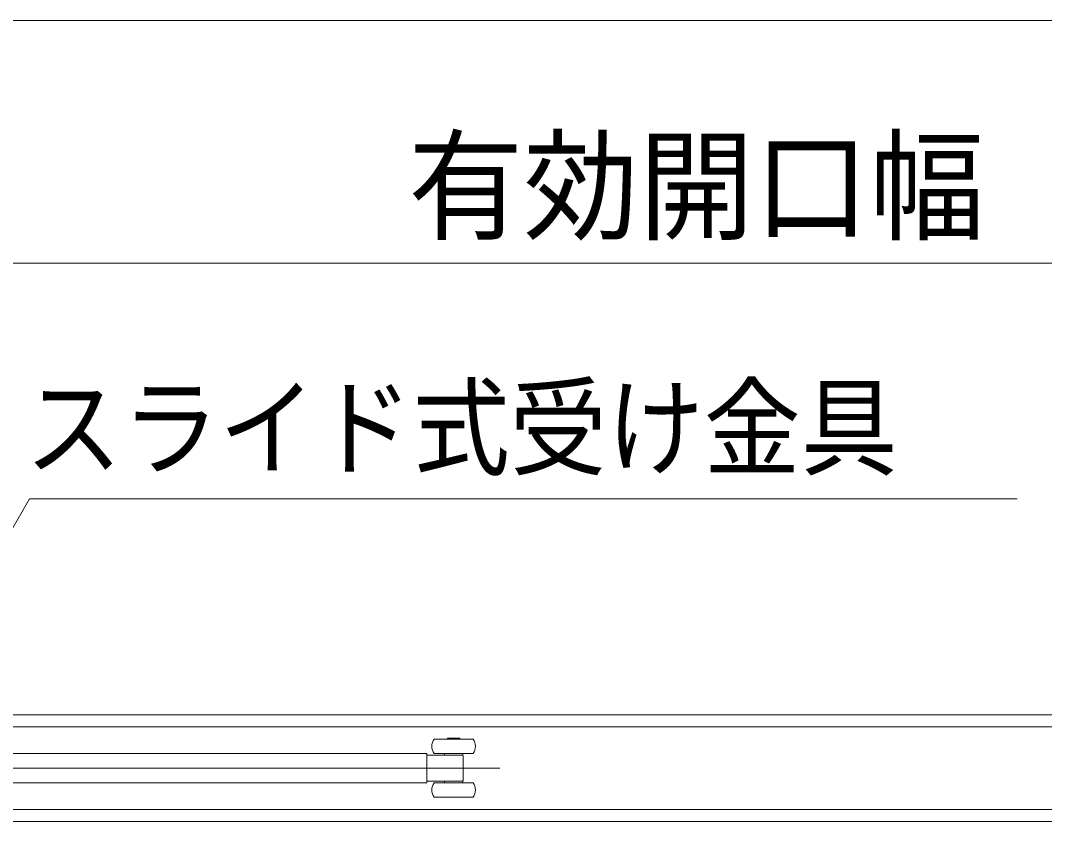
# Model space of a CAD drawing. Units: millimetres, scale not verified. Extents: x -6062 to 6062, y -3045 to 3045.
# Drawn here: x -4272.2 to -3850.2, y 1255.8 to 1586 of the extents above; entities that cross this region are included whole.
import ezdxf
from ezdxf.enums import TextEntityAlignment as Align

# ---------------------------------------------------------------- set-up
doc = ezdxf.new("R2010")
doc.units = ezdxf.units.MM
doc.header["$LTSCALE"] = 20
for name, color, linetype, lineweight in [('0-0_2寸法-1', 7, 'Continuous', 9), ('0-3_2寸法-3', 7, 'Continuous', 9), ('0-4_3一般', 7, 'Continuous', 9)]:
    doc.layers.add(name, color=color, linetype=linetype, lineweight=lineweight)
doc.styles.add('ＭＳ ゴシック', font='')
doc.styles.add('ＭＳ Ｐゴシック', font='')
doc.styles.get('ＭＳ ゴシック').set_extended_font_data('MS Gothic')
doc.styles.get('ＭＳ Ｐゴシック').set_extended_font_data('MS PGothic')

# ---------------------------------------------------------------- blocks, each defined once
blk = doc.blocks.new('グループ-30')
at = {"layer": '0-4_3一般'}
for p, q in [((-30318, 25896.9), (-53682, 25896.9)), ((-46174, 25796.9), (-46174, 25804.9)), ((-46174, 25804.9), (-46074, 25804.9)), ((-46074, 25804.9), (-46074, 25796.9)), ((-49810, 25676.9), (-46364, 25676.9)), ((-46344, 25676.9), (-46364, 25676.9)), ((-46344, 25660.2), (-46344, 25676.9)), ((-46124, 25662.9), (-46344, 25662.9)), ((-46344, 25660.2), (-46344, 25642.9)), ((-46199, 25662.9), (-46199, 25676.9)), ((-46069.9, 25662.9), (-46124, 25662.9)), ((-46049, 25676.9), (-46049, 25662.9)), ((-46344, 25470.9), (-46344, 25642.9)), ((-46044, 25645.5), (-46044, 25645.3)), ((-46044, 25468.4), (-46044, 25645.3)), ((-53862, 25556.9), (-45742, 25556.9)), ((-46364, 25436.9), (-49810, 25436.9)), ((-46364, 25436.9), (-46344, 25436.9)), ((-46344, 25470.9), (-46344, 25453.6)), ((-46344, 25436.9), (-46344, 25453.6)), ((-46344, 25450.9), (-46124, 25450.9)), ((-45964, 25436.9), (-46284, 25436.9)), ((-46199, 25436.9), (-46199, 25450.9)), ((-46124, 25450.9), (-46069.9, 25450.9)), ((-46069.9, 25450.9), (-46055.2, 25450.9)), ((-46055.2, 25450.9), (-46049, 25450.9)), ((-46049, 25450.9), (-46049, 25436.9)), ((-46044, 25464.9), (-46044, 25465)), ((-45964, 25316.9), (-46284, 25316.9)), ((-53682, 25216.9), (-30318, 25216.9)), ((-6330, 25116.9), (-53990, 25116.9))]:
    blk.add_line(p, q, dxfattribs=at)
for points in [[(-6330, 25116.9), (-6330, 25996.9), (-53990, 25996.9), (-53990, 25116.9)], [(-46284, 25796.9), (-46238.8, 25796.9), (-45964, 25796.9)], [(-46284, 25676.9), (-46238.8, 25676.9), (-45964, 25676.9)], [(-46049, 25662.9), (-46055.2, 25662.9), (-46069.9, 25662.9)], [(-46044, 25648.9), (-46044, 25649), (-46044, 25649), (-46044, 25649.1), (-46044, 25649.1), (-46044, 25649.2), (-46044, 25649.2), (-46044, 25649.2), (-46044, 25649.2), (-46044, 25649.2), (-46044, 25649.2), (-46044, 25649.2), (-46044, 25649.1), (-46044, 25649.1), (-46044, 25649), (-46044, 25648.9), (-46044, 25648.9), (-46044, 25648.8), (-46044, 25648.7), (-46044, 25648.5), (-46044, 25648.4), (-46044, 25648.3), (-46044, 25648.1), (-46044, 25648), (-46044, 25647.8), (-46044, 25647.7), (-46044, 25647.5), (-46044, 25647.4), (-46044, 25647.2), (-46044, 25647.1), (-46044, 25646.9), (-46044, 25646.7), (-46044, 25646.6), (-46044, 25646.4), (-46044, 25646.3), (-46044, 25646.1), (-46044, 25646), (-46044, 25645.8), (-46044, 25645.7), (-46044, 25645.5)], [(-46044, 25468.4), (-46044, 25468.3), (-46044, 25468.1), (-46044, 25468), (-46044, 25467.8), (-46044, 25467.7), (-46044, 25467.5), (-46044, 25467.4), (-46044, 25467.2), (-46044, 25467.1), (-46044, 25466.9), (-46044, 25466.8), (-46044, 25466.6), (-46044, 25466.4), (-46044, 25466.3), (-46044, 25466.1), (-46044, 25466), (-46044, 25465.8), (-46044, 25465.7), (-46044, 25465.5), (-46044, 25465.4), (-46044, 25465.3), (-46044, 25465.2), (-46044, 25465.1), (-46044, 25465), (-46044, 25464.9), (-46044, 25464.8), (-46044, 25464.8), (-46044, 25464.7), (-46044, 25464.7), (-46044, 25464.7), (-46044, 25464.6), (-46044, 25464.6), (-46044, 25464.6), (-46044, 25464.7), (-46044, 25464.7), (-46044, 25464.7), (-46044, 25464.8), (-46044, 25464.8), (-46044, 25464.9)]]:
    blk.add_lwpolyline(points, dxfattribs=at)
for centre, radius, start, end in [((-46204, 25736.9), 100, 143.1301, 216.8699), ((-46044, 25736.9), 100, 323.1301, 36.8699), ((-46064, 25649.6), 20, 359.74972, 42.54335), ((-46204, 25376.9), 100, 143.1301, 216.8699), ((-46064, 25464.2), 20, 315.93951, 0.24905), ((-46044, 25376.9), 100, 323.1301, 36.8699)]:
    blk.add_arc(centre, radius, start, end, dxfattribs=at)
blk = doc.blocks.new('グループ-31')
at = {"layer": '0-4_3一般'}
blk.add_blockref('グループ-30', (0, 0), dxfattribs=at)

msp = doc.modelspace()

# ---------------------------------------------------------------- linework, layer by layer
at = {"layer": '0-0_2寸法-1'}
for p, q in [((-2116.21, 1586), (-4481.79, 1586)), ((-4469.79, 1486), (-3316.21, 1486))]:
    msp.add_line(p, q, dxfattribs=at)
at = {"layer": '0-3_2寸法-3'}
msp.add_lwpolyline([(-4332.5, 1277.84), (-4268.41, 1388.84), (-3861.53, 1388.84)], dxfattribs=at)

# ---------------------------------------------------------------- block references
at = {"layer": '0-4_3一般', "xscale": 0.05, "yscale": 0.05}
msp.add_blockref('グループ-31', (-1787.5, 0), dxfattribs=at)

# ---------------------------------------------------------------- texts
at = {"layer": '0-0_2寸法-1', "style": 'ＭＳ Ｐゴシック', "width": 0.95}
msp.add_text('有効開口幅\u3000DW1-21', height=36.66, dxfattribs=at).set_placement((-4112.41, 1488.45), align=Align.BOTTOM_LEFT)
at = {"layer": '0-3_2寸法-3', "style": 'ＭＳ ゴシック', "width": 0.9}
msp.add_text('スライド式受け金具', height=32.55, dxfattribs=at).set_placement((-4270.34, 1392.19), align=Align.BOTTOM_LEFT)

doc.saveas('drawing.dxf')
